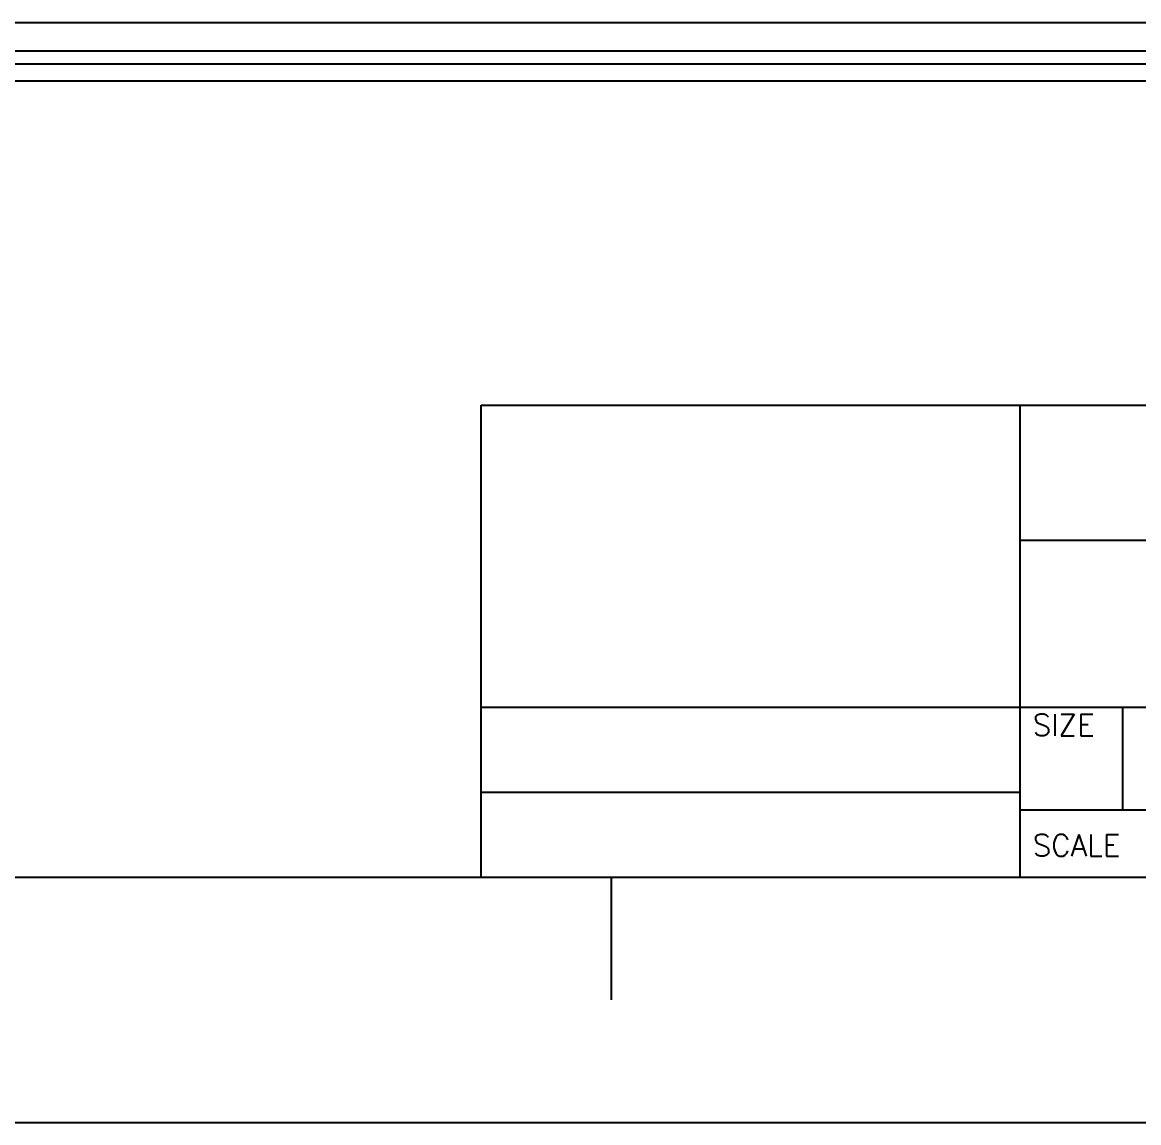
# Model space of a CAD drawing. Header units: inches. Extents: x -3457 to 3579, y -2730 to 2631.
# Drawn here: x 1217 to 2360, y -2730 to -1604 of the extents above; entities that cross this region are included whole.
import ezdxf
from ezdxf.enums import TextEntityAlignment as Align

# ---------------------------------------------------------------- set-up
doc = ezdxf.new("R2010")
doc.units = ezdxf.units.IN
doc.header["$MEASUREMENT"] = 0
doc.layers.add('TB_LABELS', color=1, linetype='Continuous')
doc.layers.add('Title Block', color=7, linetype='Continuous')
doc.styles.add('Roman', font='romans')
doc.styles.add('WD', font='romans.shx')

# ---------------------------------------------------------------- blocks, each defined once
blk = doc.blocks.new('ANSI_border_C')
blk.add_line((14.25, 0.75), (20.5, 0.75))
at = {"layer": 'Title Block'}
for p, q in [((0.5, 0.75), (20.5, 0.75)), ((15.75, 0.375), (15.75, 0.75)), ((0, 0), (21, 0))]:
    blk.add_line(p, q, dxfattribs=at)
blk = doc.blocks.new('JIC_tblock_desc_C')
blk.add_line((-6.25, 0), (0, 0))
at = {"layer": 'Title Block'}
for p, q in [((-6.25, 0), (-6.25, 1.75)), ((-6.25, 1.75), (0, 1.75)), ((-4.25, 0), (-4.25, 1.75)), ((-4.25, 1.25), (0, 1.25)), ((-6.25, 0.63), (0, 0.63)), ((-3.87, 0.25), (-3.87, 0.63)), ((-6.25, 0.315), (-4.25, 0.315)), ((-4.25, 0.25), (0, 0.25))]:
    blk.add_line(p, q, dxfattribs=at)
at = {"color": 0, "style": 'Roman', "flags": 8}
for tag, p in [('FNAME', (-20.6363, 6.8195)), ('REVDATE', (-20.6363, 4.1057)), ('USER', (-20.6363, 1.4768))]:
    blk.add_attdef(tag, p, '', height=0.15, rotation=90, dxfattribs=at)
at = {"style": 'WD'}
for tag, p in [('PROJDESC', (-2.125, 1.5)), ('TITLE1', (-2.125, 1.095)), ('TITLE2', (-2.125, 0.785))]:
    blk.add_attdef(tag, text='', height=0.08, dxfattribs=at).set_placement(p, align=Align.CENTER)
for tag, p in [('SIZE', (-4.1624, 0.3198)), ('FSCM_NO', (-3.4004, 0.3365)), ('DWG_NO', (-1.6588, 0.3365)), ('REV', (-0.2648, 0.3031)), ('SCALE', (-3.6344, 0.0688)), ('SHEET', (-0.8829, 0.0925))]:
    blk.add_attdef(tag, p, '', height=0.065, dxfattribs=at)
at = {"style": 'WD', "flags": 1}
blk.add_attdef('WD_TB', (-5.5702, 0.1772), '', height=0.086, dxfattribs=at)
at = {"layer": 'TB_LABELS', "style": 'WD'}
for s, p in [('SIZE', (-4.2042, 0.6043)), ('SCALE', (-4.2042, 0.1579))]:
    blk.add_text(s, height=0.08, dxfattribs=at).set_placement(p, align=Align.TOP_LEFT)

msp = doc.modelspace()

# ---------------------------------------------------------------- linework, layer by layer
for p, q in [((-2903.1, -1603.6), (2909.9, -1603.6)), ((-2955.9, -1632.7), (2962.8, -1632.7)), ((2963.5, -1646.4), (-2965.5, -1646.4)), ((-2995.1, -1662.8), (2996.2, -1663.5))]:
    msp.add_line(p, q)

# ---------------------------------------------------------------- block references
for name, p, xscale, yscale, zscale in [('ANSI_border_C', (-3456.9, -2729.7), 335.062265514707, 335.062265514707, 335.062265514707), ('JIC_tblock_desc_C', (3411.9, -2478.4), 276.0162215008626, 276.0162215008626, 276.0162215008626)]:
    msp.add_blockref(name, p, dxfattribs=dict(xscale=xscale, yscale=yscale, zscale=zscale))

doc.saveas('drawing.dxf')
